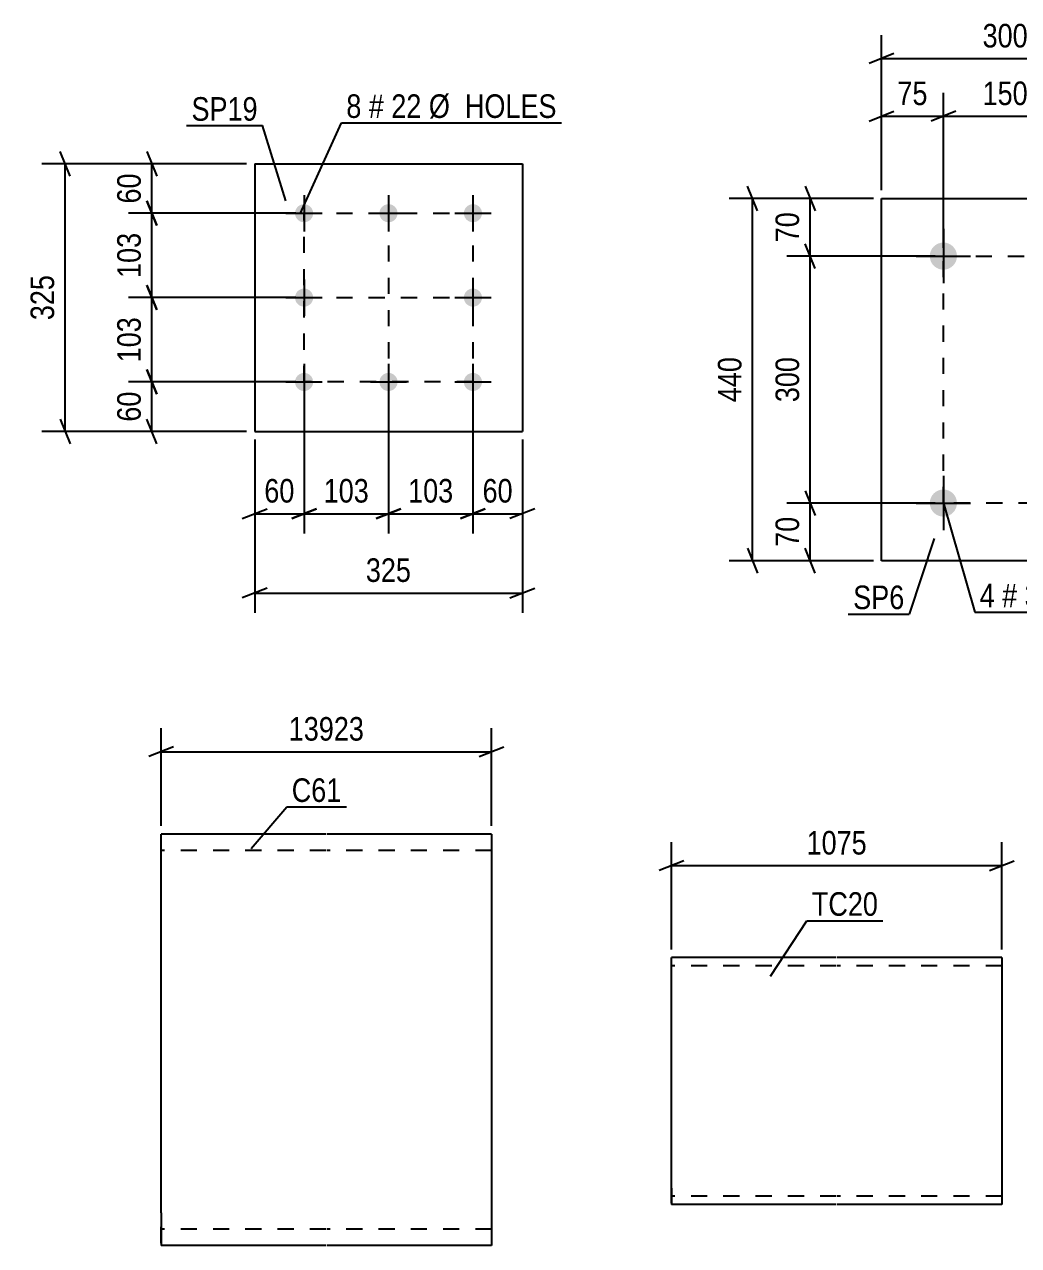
# Model space of a CAD drawing. Header units: millimetres. Extents: x 0 to 841, y 0 to 594.
# Drawn here: x 600 to 720.7, y 295.9 to 444.2 of the extents above; entities that cross this region are included whole.
import ezdxf

# ---------------------------------------------------------------- set-up
doc = ezdxf.new("R2010")
doc.units = ezdxf.units.MM
doc.linetypes.add('DXK_LINE_DOT2', pattern=[3.9198, 1.9599, -1.9599])
doc.styles.add('Arial Narrow', font='ARIALN.TTF', dxfattribs={"height": 0.2})

# ---------------------------------------------------------------- blocks, each defined once
blk = doc.blocks.new('Part-284869603-14257 - 14256')
at = {"color": 2, "linetype": 'Continuous'}
for p, q in [((698.53, 330.85), (678.53, 330.85)), ((678.53, 302.85), (678.53, 330.85)), ((718.63, 330.85), (698.63, 330.85)), ((718.63, 330.85), (718.63, 300.85)), ((678.53, 302.85), (678.53, 300.85)), ((698.53, 300.85), (678.53, 300.85)), ((718.63, 300.85), (698.63, 300.85))]:
    blk.add_line(p, q, dxfattribs=at)
at = {"color": 7, "linetype": 'DXK_LINE_DOT2'}
for p, q in [((698.53, 329.85), (678.53, 329.85)), ((718.63, 329.85), (698.63, 329.85)), ((678.53, 301.01), (678.53, 302.85)), ((678.53, 301.85), (678.53, 301.93)), ((698.53, 301.85), (678.53, 301.85)), ((718.63, 301.85), (698.63, 301.85)), ((718.63, 301.85), (718.63, 301.93))]:
    blk.add_line(p, q, dxfattribs=at)
blk = doc.blocks.new('Bolt-284869603-14313 - 14311')
at = {"linetype": 'Continuous'}
for points in [[(633.91, 422.38, -1), (633.91, 420.18, -1)], [(644.16, 422.38, -1), (644.16, 420.18, -1)], [(654.41, 422.38, -1), (654.41, 420.18, -1)], [(633.91, 412.13, -1), (633.91, 409.93, -1)], [(654.41, 412.13, -1), (654.41, 409.93, -1)], [(633.91, 401.88, -1), (633.91, 399.68, -1)], [(644.16, 401.88, -1), (644.16, 399.68, -1)], [(654.41, 401.88, -1), (654.41, 399.68, -1)]]:
    blk.add_hatch(color=1, dxfattribs=at).paths.add_polyline_path(points)
at = {"color": 1, "linetype": 'Continuous'}
for p, q in [((633.91, 423.48), (633.91, 419.08)), ((644.16, 423.48), (644.16, 419.08)), ((654.41, 423.48), (654.41, 419.08)), ((631.71, 421.28), (636.11, 421.28)), ((641.96, 421.28), (646.36, 421.28)), ((652.21, 421.28), (656.61, 421.28)), ((633.91, 413.23), (633.91, 408.83)), ((654.41, 413.23), (654.41, 408.83)), ((631.71, 411.03), (636.11, 411.03)), ((652.21, 411.03), (656.61, 411.03)), ((633.91, 402.98), (633.91, 398.58)), ((644.16, 402.98), (644.16, 398.58)), ((654.41, 402.98), (654.41, 398.58)), ((631.71, 400.78), (636.11, 400.78)), ((641.96, 400.78), (646.36, 400.78)), ((652.21, 400.78), (656.61, 400.78))]:
    blk.add_line(p, q, dxfattribs=at)
blk = doc.blocks.new('Part-284869603-14312 - 14311')
at = {"color": 2, "linetype": 'Continuous'}
for p, q in [((627.91, 427.28), (627.91, 394.78)), ((627.91, 427.28), (660.41, 427.28)), ((660.41, 427.28), (660.41, 394.78)), ((627.91, 394.78), (660.41, 394.78))]:
    blk.add_line(p, q, dxfattribs=at)
blk = doc.blocks.new('Part-284869603-14330 - 14329')
at = {"color": 2, "linetype": 'Continuous'}
for p, q in [((704.03, 379.07), (704.03, 423.07)), ((704.03, 423.07), (734.03, 423.07)), ((734.03, 423.07), (734.03, 379.07)), ((734.03, 379.07), (704.03, 379.07))]:
    blk.add_line(p, q, dxfattribs=at)
blk = doc.blocks.new('Bolt-284869603-14331 - 14329')
at = {"linetype": 'Continuous'}
for points in [[(711.53, 417.72, -1), (711.53, 414.42, -1)], [(726.53, 417.72, -1), (726.53, 414.42, -1)], [(711.53, 387.72, -1), (711.53, 384.42, -1)], [(726.53, 387.72, -1), (726.53, 384.42, -1)]]:
    blk.add_hatch(color=1, dxfattribs=at).paths.add_polyline_path(points)
at = {"color": 1, "linetype": 'Continuous'}
for p, q in [((711.53, 419.37), (711.53, 412.77)), ((726.53, 419.37), (726.53, 412.77)), ((708.23, 416.07), (714.83, 416.07)), ((723.23, 416.07), (729.83, 416.07)), ((711.53, 389.37), (711.53, 382.77)), ((726.53, 389.37), (726.53, 382.77)), ((708.23, 386.07), (714.83, 386.07)), ((723.23, 386.07), (729.83, 386.07))]:
    blk.add_line(p, q, dxfattribs=at)
blk = doc.blocks.new('Part-284869603-14434 - 14433')
at = {"color": 2, "linetype": 'Continuous'}
for p, q in [((636.57, 345.86), (616.57, 345.86)), ((616.57, 299.86), (616.57, 345.86)), ((656.67, 345.86), (636.67, 345.86)), ((656.67, 345.86), (656.67, 295.86)), ((616.57, 299.86), (616.57, 295.86)), ((636.57, 295.86), (616.57, 295.86)), ((656.67, 295.86), (636.67, 295.86))]:
    blk.add_line(p, q, dxfattribs=at)
at = {"color": 7, "linetype": 'DXK_LINE_DOT2'}
for p, q in [((636.57, 343.86), (616.57, 343.86)), ((656.67, 343.86), (636.67, 343.86)), ((616.57, 296.17), (616.57, 299.86)), ((636.57, 297.86), (616.57, 297.86)), ((656.67, 297.86), (636.67, 297.86))]:
    blk.add_line(p, q, dxfattribs=at)
blk = doc.blocks.new('Rectangle-284869603-15840 - 14311')
at = {"color": 1, "linetype": 'DXK_LINE_DOT2'}
blk.add_lwpolyline([(633.91, 421.28), (654.41, 421.28), (654.41, 400.78), (633.91, 400.78), (633.91, 421.28)], close=True, dxfattribs=at)
blk = doc.blocks.new('Rectangle-284869603-15872 - 14329')
at = {"color": 1, "linetype": 'DXK_LINE_DOT2'}
blk.add_lwpolyline([(711.53, 416.07), (726.53, 416.07), (726.53, 386.07), (711.53, 386.07), (711.53, 416.07)], close=True, dxfattribs=at)
blk = doc.blocks.new('Line-284869603-15850 - 14311')
at = {"color": 1, "linetype": 'DXK_LINE_DOT2'}
blk.add_line((644.16, 421.28), (644.16, 400.78), dxfattribs=at)
blk = doc.blocks.new('Line-284869603-15857 - 14311')
at = {"color": 1, "linetype": 'DXK_LINE_DOT2'}
blk.add_line((633.91, 411.03), (654.41, 411.03), dxfattribs=at)
blk = doc.blocks.new('StraightDimension-284869603-14457 - 14256')
at = {"color": 7, "linetype": 'Continuous'}
for p, q in [((678.53, 331.85), (678.53, 344.87)), ((718.63, 331.85), (718.63, 344.87)), ((680.03, 342.62), (677.03, 341.42)), ((678.53, 342.02), (718.63, 342.02)), ((717.13, 341.42), (720.13, 342.62))]:
    blk.add_line(p, q, dxfattribs=at)
at = {"color": 0}
blk.add_wipeout([(702.83, 342.77), (702.83, 346.97), (694.32, 346.97), (694.32, 342.77)], dxfattribs=at)
at = {"color": 3, "style": 'Arial Narrow'}
blk.add_text('1075', height=2.863, dxfattribs=at).set_placement((694.92, 343.37))
blk = doc.blocks.new('StraightDimension-284869603-14573 - 14311')
at = {"color": 7, "linetype": 'Continuous'}
for p, q in [((654.41, 399.78), (654.41, 382.38)), ((660.41, 393.78), (660.41, 382.38)), ((652.91, 384.18), (655.91, 385.38)), ((654.41, 384.78), (660.41, 384.78)), ((661.91, 385.38), (658.91, 384.18))]:
    blk.add_line(p, q, dxfattribs=at)
at = {"color": 0}
blk.add_wipeout([(659.83, 385.53), (659.83, 389.73), (654.98, 389.73), (654.98, 385.53)], dxfattribs=at)
at = {"color": 3, "style": 'Arial Narrow'}
blk.add_text('60', height=2.863, dxfattribs=at).set_placement((655.58, 386.13))
blk = doc.blocks.new('StraightDimension-284869603-14553 - 14311')
at = {"color": 7, "linetype": 'Continuous'}
for p, q in [((614.83, 428.78), (616.03, 425.78)), ((626.91, 427.28), (612.58, 427.28)), ((615.43, 421.28), (615.43, 427.28)), ((616.03, 419.78), (614.83, 422.78)), ((632.91, 421.28), (612.58, 421.28))]:
    blk.add_line(p, q, dxfattribs=at)
at = {"color": 0}
blk.add_wipeout([(614.68, 426.71), (610.48, 426.71), (610.48, 421.86), (614.68, 421.86)], dxfattribs=at)
at = {"color": 3, "style": 'Arial Narrow'}
blk.add_text('60', height=2.863, rotation=90.0002, dxfattribs=at).set_placement((614.08, 422.46))
blk = doc.blocks.new('StraightDimension-284869603-14556 - 14311')
at = {"color": 7, "linetype": 'Continuous'}
for p, q in [((614.83, 402.28), (616.03, 399.28)), ((632.91, 400.78), (612.58, 400.78)), ((615.43, 394.78), (615.43, 400.78)), ((616.03, 393.28), (614.83, 396.28)), ((626.91, 394.78), (612.58, 394.78))]:
    blk.add_line(p, q, dxfattribs=at)
at = {"color": 0}
blk.add_wipeout([(614.68, 400.21), (610.48, 400.21), (610.48, 395.36), (614.68, 395.36)], dxfattribs=at)
at = {"color": 3, "style": 'Arial Narrow'}
blk.add_text('60', height=2.863, rotation=90.0002, dxfattribs=at).set_placement((614.08, 395.96))
blk = doc.blocks.new('StraightDimension-284869603-14569 - 14311')
at = {"color": 7, "linetype": 'Continuous'}
for p, q in [((605.51, 425.78), (604.31, 428.78)), ((626.91, 427.28), (602.06, 427.28)), ((604.91, 394.78), (604.91, 427.28)), ((604.31, 396.28), (605.51, 393.28)), ((626.91, 394.78), (602.06, 394.78))]:
    blk.add_line(p, q, dxfattribs=at)
at = {"color": 0}
blk.add_wipeout([(604.16, 414.38), (599.96, 414.38), (599.96, 407.69), (604.16, 407.69)], dxfattribs=at)
at = {"color": 3, "style": 'Arial Narrow'}
blk.add_text('325', height=2.863, rotation=90.0002, dxfattribs=at).set_placement((603.56, 408.29))
blk = doc.blocks.new('StraightDimension-284869603-14576 - 14311')
at = {"color": 7, "linetype": 'Continuous'}
for p, q in [((633.91, 399.78), (633.91, 382.38)), ((627.91, 393.78), (627.91, 382.38)), ((626.41, 384.18), (629.41, 385.38)), ((627.91, 384.78), (633.91, 384.78)), ((635.41, 385.38), (632.41, 384.18))]:
    blk.add_line(p, q, dxfattribs=at)
at = {"color": 0}
blk.add_wipeout([(633.33, 385.53), (633.33, 389.73), (628.48, 389.73), (628.48, 385.53)], dxfattribs=at)
at = {"color": 3, "style": 'Arial Narrow'}
blk.add_text('60', height=2.863, dxfattribs=at).set_placement((629.08, 386.13))
blk = doc.blocks.new('StraightDimension-284869603-14589 - 14311')
at = {"color": 7, "linetype": 'Continuous'}
for p, q in [((627.91, 393.78), (627.91, 372.74)), ((660.41, 393.78), (660.41, 372.74)), ((629.41, 375.74), (626.41, 374.54)), ((658.91, 374.54), (661.91, 375.74)), ((627.91, 375.14), (660.41, 375.14))]:
    blk.add_line(p, q, dxfattribs=at)
at = {"color": 0}
blk.add_wipeout([(647.5, 375.89), (647.5, 380.09), (640.81, 380.09), (640.81, 375.89)], dxfattribs=at)
at = {"color": 3, "style": 'Arial Narrow'}
blk.add_text('325', height=2.863, dxfattribs=at).set_placement((641.41, 376.49))
blk = doc.blocks.new('StraightDimension-284869603-18808 - 14311')
at = {"color": 7, "linetype": 'Continuous'}
for p, q in [((614.83, 412.53), (616.03, 409.53)), ((632.91, 411.03), (612.58, 411.03)), ((615.43, 400.78), (615.43, 411.03)), ((616.03, 399.28), (614.83, 402.28)), ((632.91, 400.78), (612.58, 400.78))]:
    blk.add_line(p, q, dxfattribs=at)
at = {"color": 0}
blk.add_wipeout([(614.68, 409.25), (610.48, 409.25), (610.48, 402.57), (614.68, 402.57)], dxfattribs=at)
at = {"color": 3, "style": 'Arial Narrow'}
blk.add_text('103', height=2.863, rotation=90.0002, dxfattribs=at).set_placement((614.08, 403.17))
blk = doc.blocks.new('StraightDimension-284869603-18810 - 14311')
at = {"color": 7, "linetype": 'Continuous'}
for p, q in [((614.83, 422.78), (616.03, 419.78)), ((632.91, 421.28), (612.58, 421.28)), ((615.43, 411.03), (615.43, 421.28)), ((616.03, 409.53), (614.83, 412.53)), ((632.91, 411.03), (612.58, 411.03))]:
    blk.add_line(p, q, dxfattribs=at)
at = {"color": 0}
blk.add_wipeout([(614.68, 419.5), (610.48, 419.5), (610.48, 412.82), (614.68, 412.82)], dxfattribs=at)
at = {"color": 3, "style": 'Arial Narrow'}
blk.add_text('103', height=2.863, rotation=90.0002, dxfattribs=at).set_placement((614.08, 413.42))
blk = doc.blocks.new('StraightDimension-284869603-18830 - 14311')
at = {"color": 7, "linetype": 'Continuous'}
for p, q in [((633.91, 399.78), (633.91, 382.38)), ((644.16, 399.78), (644.16, 382.38)), ((632.41, 384.18), (635.41, 385.38)), ((633.91, 384.78), (644.16, 384.78)), ((645.66, 385.38), (642.66, 384.18))]:
    blk.add_line(p, q, dxfattribs=at)
at = {"color": 0}
blk.add_wipeout([(642.37, 385.53), (642.37, 389.73), (635.69, 389.73), (635.69, 385.53)], dxfattribs=at)
at = {"color": 3, "style": 'Arial Narrow'}
blk.add_text('103', height=2.863, dxfattribs=at).set_placement((636.29, 386.13))
blk = doc.blocks.new('StraightDimension-284869603-18832 - 14311')
at = {"color": 7, "linetype": 'Continuous'}
for p, q in [((644.16, 399.78), (644.16, 382.38)), ((654.41, 399.78), (654.41, 382.38)), ((642.66, 384.18), (645.66, 385.38)), ((644.16, 384.78), (654.41, 384.78)), ((655.91, 385.38), (652.91, 384.18))]:
    blk.add_line(p, q, dxfattribs=at)
at = {"color": 0}
blk.add_wipeout([(652.62, 385.53), (652.62, 389.73), (645.94, 389.73), (645.94, 385.53)], dxfattribs=at)
at = {"color": 3, "style": 'Arial Narrow'}
blk.add_text('103', height=2.863, dxfattribs=at).set_placement((646.54, 386.13))
blk = doc.blocks.new('StraightDimension-284869603-14601 - 14329')
at = {"color": 7, "linetype": 'Continuous'}
for p, q in [((694.76, 424.57), (695.96, 421.57)), ((703.03, 423.07), (692.51, 423.07)), ((695.36, 416.07), (695.36, 423.07)), ((695.96, 414.57), (694.76, 417.57)), ((710.53, 416.07), (692.51, 416.07))]:
    blk.add_line(p, q, dxfattribs=at)
at = {"color": 0}
blk.add_wipeout([(694.61, 422), (690.41, 422), (690.41, 417.15), (694.61, 417.15)], dxfattribs=at)
at = {"color": 3, "style": 'Arial Narrow'}
blk.add_text('70', height=2.863, rotation=90.0002, dxfattribs=at).set_placement((694.01, 417.75))
blk = doc.blocks.new('StraightDimension-284869603-14602 - 14329')
at = {"color": 7, "linetype": 'Continuous'}
for p, q in [((695.96, 414.57), (694.76, 417.57)), ((710.53, 416.07), (692.51, 416.07)), ((695.36, 386.07), (695.36, 416.07)), ((694.76, 387.57), (695.96, 384.57)), ((710.53, 386.07), (692.51, 386.07))]:
    blk.add_line(p, q, dxfattribs=at)
at = {"color": 0}
blk.add_wipeout([(694.61, 404.42), (690.41, 404.42), (690.41, 397.73), (694.61, 397.73)], dxfattribs=at)
at = {"color": 3, "style": 'Arial Narrow'}
blk.add_text('300', height=2.863, rotation=90.0002, dxfattribs=at).set_placement((694.01, 398.33))
blk = doc.blocks.new('StraightDimension-284869603-14603 - 14329')
at = {"color": 7, "linetype": 'Continuous'}
for p, q in [((694.76, 387.57), (695.96, 384.57)), ((710.53, 386.07), (692.51, 386.07)), ((695.36, 379.07), (695.36, 386.07)), ((695.96, 377.57), (694.76, 380.57)), ((703.03, 379.07), (692.51, 379.07))]:
    blk.add_line(p, q, dxfattribs=at)
at = {"color": 0}
blk.add_wipeout([(694.61, 385), (690.41, 385), (690.41, 380.15), (694.61, 380.15)], dxfattribs=at)
at = {"color": 3, "style": 'Arial Narrow'}
blk.add_text('70', height=2.863, rotation=90.0002, dxfattribs=at).set_placement((694.01, 380.75))
blk = doc.blocks.new('StraightDimension-284869603-14613 - 14329')
at = {"color": 7, "linetype": 'Continuous'}
for p, q in [((688.96, 421.57), (687.76, 424.57)), ((703.03, 423.07), (685.51, 423.07)), ((688.36, 379.07), (688.36, 423.07)), ((687.76, 380.57), (688.96, 377.57)), ((703.03, 379.07), (685.51, 379.07))]:
    blk.add_line(p, q, dxfattribs=at)
at = {"color": 0}
blk.add_wipeout([(687.61, 404.42), (683.41, 404.42), (683.41, 397.73), (687.61, 397.73)], dxfattribs=at)
at = {"color": 3, "style": 'Arial Narrow'}
blk.add_text('440', height=2.863, rotation=90.0002, dxfattribs=at).set_placement((687.01, 398.33))
blk = doc.blocks.new('StraightDimension-284869603-14618 - 14329')
at = {"color": 7, "linetype": 'Continuous'}
for p, q in [((711.53, 417.07), (711.53, 435.92)), ((726.53, 417.07), (726.53, 435.92)), ((713.03, 433.67), (710.03, 432.47)), ((725.03, 432.47), (728.03, 433.67)), ((711.53, 433.07), (726.53, 433.07))]:
    blk.add_line(p, q, dxfattribs=at)
at = {"color": 0}
blk.add_wipeout([(722.37, 433.82), (722.37, 438.02), (715.69, 438.02), (715.69, 433.82)], dxfattribs=at)
at = {"color": 3, "style": 'Arial Narrow'}
blk.add_text('150', height=2.863, dxfattribs=at).set_placement((716.29, 434.42))
blk = doc.blocks.new('StraightDimension-284869603-14619 - 14329')
at = {"color": 7, "linetype": 'Continuous'}
for p, q in [((704.03, 424.07), (704.03, 435.92)), ((711.53, 417.07), (711.53, 435.92)), ((702.53, 432.47), (705.53, 433.67)), ((713.03, 433.67), (710.03, 432.47)), ((704.03, 433.07), (711.53, 433.07))]:
    blk.add_line(p, q, dxfattribs=at)
at = {"color": 0}
blk.add_wipeout([(710.21, 433.82), (710.21, 438.02), (705.35, 438.02), (705.35, 433.82)], dxfattribs=at)
at = {"color": 3, "style": 'Arial Narrow'}
blk.add_text('75', height=2.863, dxfattribs=at).set_placement((705.95, 434.42))
blk = doc.blocks.new('StraightDimension-284869603-14629 - 14329')
at = {"color": 7, "linetype": 'Continuous'}
for p, q in [((704.03, 424.07), (704.03, 442.92)), ((734.03, 424.07), (734.03, 442.92)), ((705.53, 440.67), (702.53, 439.47)), ((732.53, 439.47), (735.53, 440.67)), ((704.03, 440.07), (734.03, 440.07))]:
    blk.add_line(p, q, dxfattribs=at)
at = {"color": 0}
blk.add_wipeout([(722.37, 440.82), (722.37, 445.02), (715.69, 445.02), (715.69, 440.82)], dxfattribs=at)
at = {"color": 3, "style": 'Arial Narrow'}
blk.add_text('300', height=2.863, dxfattribs=at).set_placement((716.29, 441.42))
blk = doc.blocks.new('StraightDimension-284869603-14778 - 14433')
at = {"color": 7, "linetype": 'Continuous'}
for p, q in [((616.57, 346.86), (616.57, 358.71)), ((656.67, 346.86), (656.67, 358.71)), ((618.07, 356.46), (615.07, 355.26)), ((655.17, 355.26), (658.17, 356.46)), ((616.57, 355.86), (656.67, 355.86))]:
    blk.add_line(p, q, dxfattribs=at)
at = {"color": 0}
blk.add_wipeout([(641.79, 356.61), (641.79, 360.81), (631.45, 360.81), (631.45, 356.61)], dxfattribs=at)
at = {"color": 3, "style": 'Arial Narrow'}
blk.add_text('13923', height=2.863, dxfattribs=at).set_placement((632.05, 357.21))
blk = doc.blocks.new('Mark-284869603-14843 - 14256')
at = {"color": 0}
blk.add_wipeout([(703.59, 335.93), (703.59, 338.93), (695.56, 338.93), (695.56, 335.93)], dxfattribs=at)
blk.add_wipeout([(703.59, 335.93), (703.59, 338.93), (695.56, 338.93), (695.56, 335.93)], dxfattribs=at)
at = {"color": 30, "linetype": 'Continuous'}
for p, q in [((690.53, 328.58), (694.96, 335.33)), ((694.96, 335.33), (704.19, 335.33))]:
    blk.add_line(p, q, dxfattribs=at)
at = {"color": 3, "style": 'Arial Narrow'}
blk.add_text('TC20', height=2.863, dxfattribs=at).set_placement((695.56, 335.93))
blk = doc.blocks.new('Mark-284869603-14862 - 14311')
at = {"color": 0}
for points in [[(640.87, 432.86), (640.87, 435.86), (639.04, 435.86), (639.04, 432.86)], [(643.6, 432.86), (643.6, 435.86), (641.77, 435.86), (641.77, 432.86)], [(648.16, 432.86), (648.16, 435.86), (644.5, 435.86), (644.5, 432.86)], [(664.58, 432.86), (664.58, 435.86), (649.06, 435.86), (649.06, 432.86)]]:
    blk.add_wipeout(points, dxfattribs=at)
for points in [[(640.87, 432.86), (640.87, 435.86), (639.04, 435.86), (639.04, 432.86)], [(643.6, 432.86), (643.6, 435.86), (641.77, 435.86), (641.77, 432.86)], [(648.16, 432.86), (648.16, 435.86), (644.5, 435.86), (644.5, 432.86)], [(664.58, 432.86), (664.58, 435.86), (649.06, 435.86), (649.06, 432.86)]]:
    blk.add_wipeout(points, dxfattribs=at)
at = {"color": 7, "linetype": 'Continuous'}
for p, q in [((633.45, 421.19), (638.44, 432.26)), ((638.44, 432.26), (665.18, 432.26))]:
    blk.add_line(p, q, dxfattribs=at)
at = {"color": 3, "style": 'Arial Narrow'}
for s, height, p in [('8', 2.86, (639.04, 432.86)), ('#', 2.86, (641.77, 432.86)), ('22', 2.863, (644.5, 432.86)), ('Ø  HOLES', 2.863, (649.06, 432.86))]:
    blk.add_text(s, height=height, dxfattribs=at).set_placement(p)
blk = doc.blocks.new('Mark-284869603-14859 - 14311')
at = {"color": 0}
blk.add_wipeout([(628.28, 432.52), (628.28, 435.52), (620.24, 435.52), (620.24, 432.52)], dxfattribs=at)
blk.add_wipeout([(628.28, 432.52), (628.28, 435.52), (620.24, 435.52), (620.24, 432.52)], dxfattribs=at)
at = {"color": 30, "linetype": 'Continuous'}
for p in [(619.64, 431.92), (631.7, 422.78)]:
    blk.add_line(p, (628.88, 431.92), dxfattribs=at)
at = {"color": 3, "style": 'Arial Narrow'}
blk.add_text('SP19', height=2.863, dxfattribs=at).set_placement((620.24, 432.52))
blk = doc.blocks.new('Mark-284869603-14866 - 14329')
at = {"color": 0}
blk.add_wipeout([(706.79, 373.18), (706.79, 376.18), (700.58, 376.18), (700.58, 373.18)], dxfattribs=at)
blk.add_wipeout([(706.79, 373.18), (706.79, 376.18), (700.58, 376.18), (700.58, 373.18)], dxfattribs=at)
at = {"color": 30, "linetype": 'Continuous'}
for p in [(710.43, 381.77), (699.98, 372.58)]:
    blk.add_line(p, (707.39, 372.58), dxfattribs=at)
at = {"color": 3, "style": 'Arial Narrow'}
blk.add_text('SP6', height=2.863, dxfattribs=at).set_placement((700.58, 373.18))
blk = doc.blocks.new('Mark-284869603-14869 - 14329')
at = {"color": 0}
for points in [[(717.76, 373.41), (717.76, 376.41), (715.93, 376.41), (715.93, 373.41)], [(720.49, 373.41), (720.49, 376.41), (718.66, 376.41), (718.66, 373.41)], [(725.04, 373.41), (725.04, 376.41), (721.39, 376.41), (721.39, 373.41)], [(741.47, 373.41), (741.47, 376.41), (725.94, 376.41), (725.94, 373.41)]]:
    blk.add_wipeout(points, dxfattribs=at)
for points in [[(717.76, 373.41), (717.76, 376.41), (715.93, 376.41), (715.93, 373.41)], [(720.49, 373.41), (720.49, 376.41), (718.66, 376.41), (718.66, 373.41)], [(725.04, 373.41), (725.04, 376.41), (721.39, 376.41), (721.39, 373.41)], [(741.47, 373.41), (741.47, 376.41), (725.94, 376.41), (725.94, 373.41)]]:
    blk.add_wipeout(points, dxfattribs=at)
at = {"color": 7, "linetype": 'Continuous'}
for p, q in [((711.53, 386.07), (715.33, 372.81)), ((715.33, 372.81), (742.07, 372.81))]:
    blk.add_line(p, q, dxfattribs=at)
at = {"color": 3, "style": 'Arial Narrow'}
for s, height, p in [('4', 2.86, (715.93, 373.41)), ('#', 2.86, (718.66, 373.41)), ('33', 2.863, (721.39, 373.41)), ('Ø  HOLES', 2.863, (725.94, 373.41))]:
    blk.add_text(s, height=height, dxfattribs=at).set_placement(p)
blk = doc.blocks.new('Mark-284869603-14897 - 14433')
at = {"color": 0}
blk.add_wipeout([(638.44, 349.76), (638.44, 352.76), (632.41, 352.76), (632.41, 349.76)], dxfattribs=at)
blk.add_wipeout([(638.44, 349.76), (638.44, 352.76), (632.41, 352.76), (632.41, 349.76)], dxfattribs=at)
at = {"color": 30, "linetype": 'Continuous'}
for p, q in [((627.49, 344.11), (631.81, 349.16)), ((631.81, 349.16), (639.04, 349.16))]:
    blk.add_line(p, q, dxfattribs=at)
at = {"color": 3, "style": 'Arial Narrow'}
blk.add_text('C61', height=2.863, dxfattribs=at).set_placement((632.41, 349.76))

msp = doc.modelspace()

# ---------------------------------------------------------------- block references
for name in ['Part-284869603-14312 - 14311', 'Bolt-284869603-14313 - 14311', 'Part-284869603-14330 - 14329', 'Rectangle-284869603-15840 - 14311', 'Line-284869603-15850 - 14311', 'Bolt-284869603-14331 - 14329', 'Rectangle-284869603-15872 - 14329', 'Line-284869603-15857 - 14311', 'StraightDimension-284869603-14778 - 14433', 'Part-284869603-14434 - 14433', 'StraightDimension-284869603-14457 - 14256', 'Part-284869603-14257 - 14256']:
    msp.add_blockref(name, (0, 0))

# ---------------------------------------------------------------- next in the draw order: block references
for name in ['StraightDimension-284869603-14553 - 14311', 'StraightDimension-284869603-14601 - 14329', 'StraightDimension-284869603-14556 - 14311', 'StraightDimension-284869603-14573 - 14311', 'Mark-284869603-14869 - 14329', 'Mark-284869603-14897 - 14433', 'Mark-284869603-14843 - 14256']:
    msp.add_blockref(name, (0, 0))

# ---------------------------------------------------------------- next in the draw order: block references
for name in ['StraightDimension-284869603-14569 - 14311', 'StraightDimension-284869603-14602 - 14329']:
    msp.add_blockref(name, (0, 0))

# ---------------------------------------------------------------- next in the draw order: block references
for name in ['StraightDimension-284869603-14618 - 14329', 'StraightDimension-284869603-14576 - 14311', 'StraightDimension-284869603-14603 - 14329']:
    msp.add_blockref(name, (0, 0))

# ---------------------------------------------------------------- next in the draw order: block references
for name in ['StraightDimension-284869603-14613 - 14329', 'StraightDimension-284869603-18808 - 14311', 'StraightDimension-284869603-14589 - 14311']:
    msp.add_blockref(name, (0, 0))

# ---------------------------------------------------------------- next in the draw order: block references
for name in ['StraightDimension-284869603-14619 - 14329', 'StraightDimension-284869603-18810 - 14311', 'StraightDimension-284869603-18830 - 14311', 'Mark-284869603-14866 - 14329']:
    msp.add_blockref(name, (0, 0))

# ---------------------------------------------------------------- next in the draw order: block references
for name in ['StraightDimension-284869603-14629 - 14329', 'Mark-284869603-14859 - 14311', 'Mark-284869603-14862 - 14311', 'StraightDimension-284869603-18832 - 14311']:
    msp.add_blockref(name, (0, 0))

doc.saveas('drawing.dxf')
